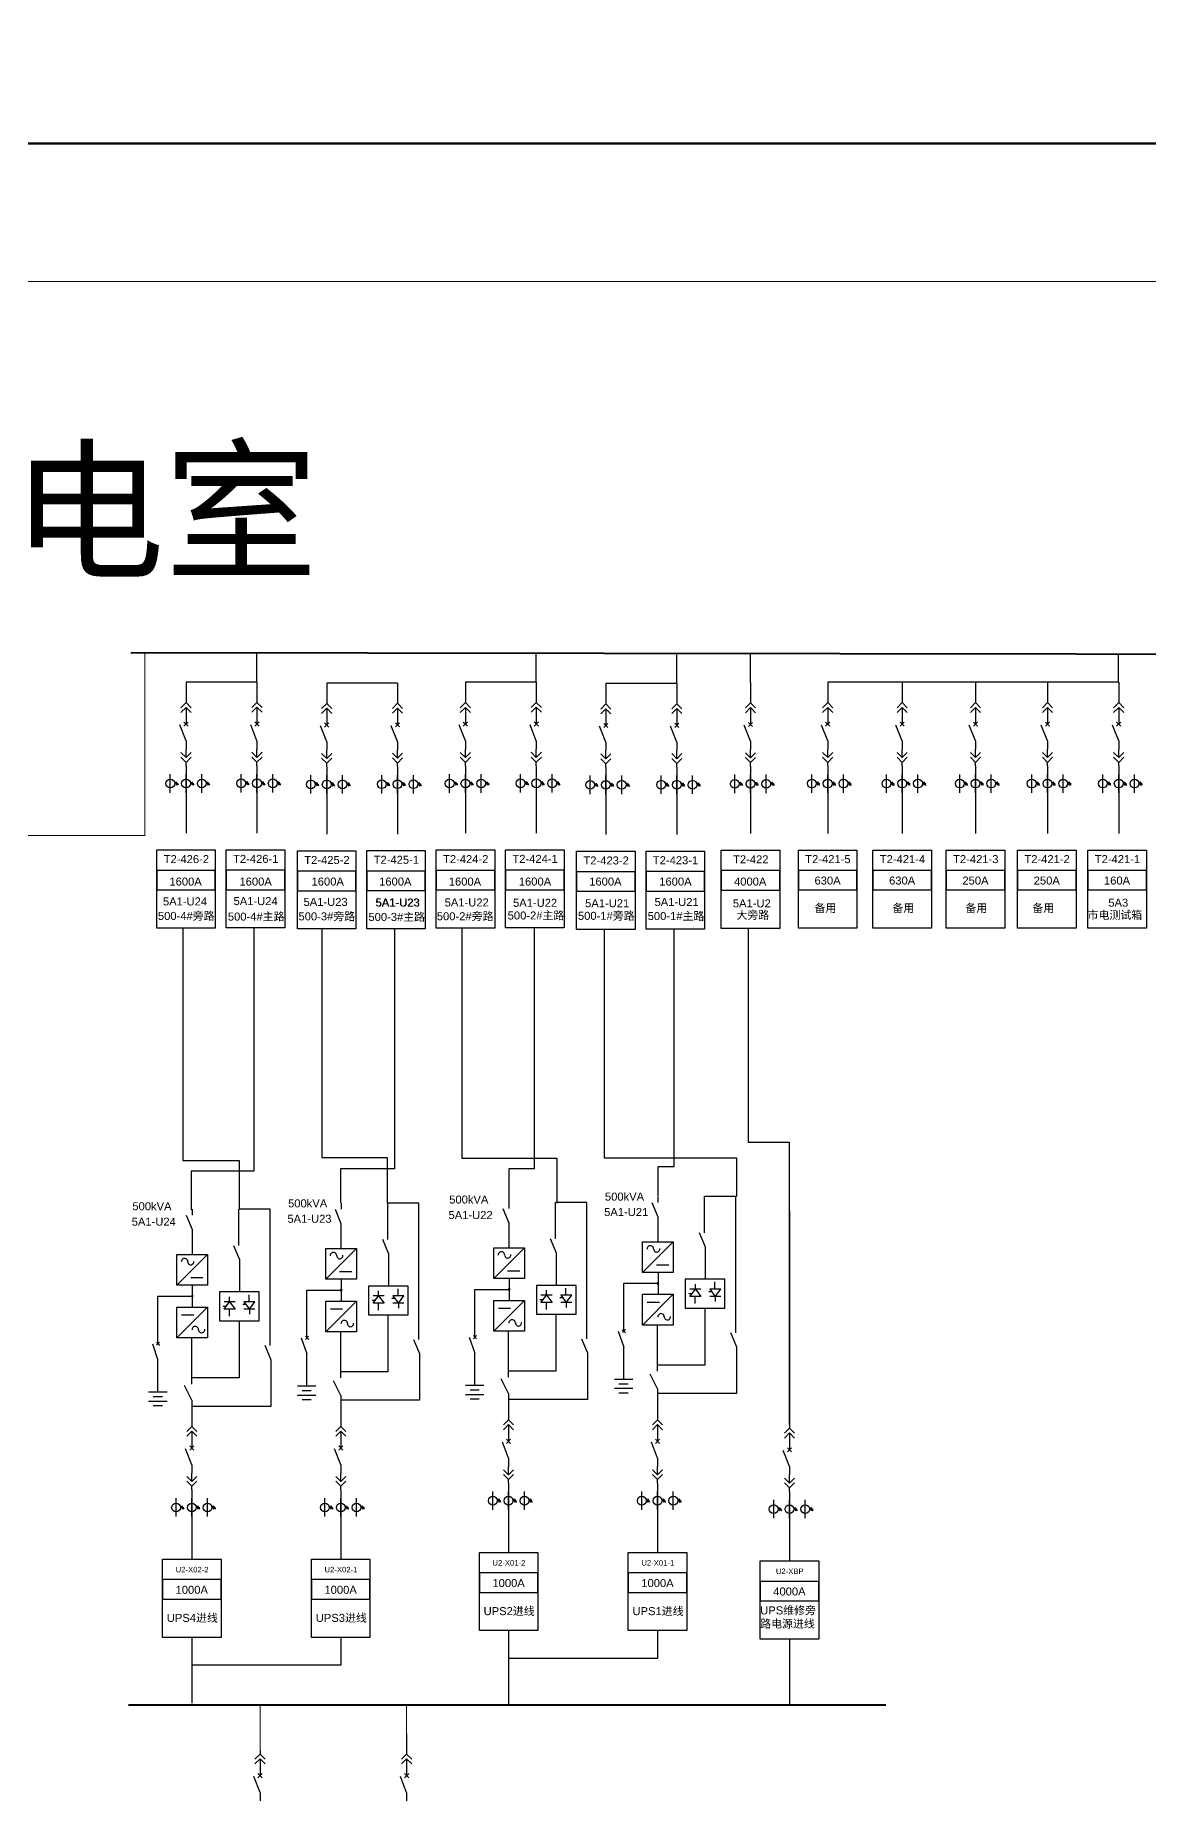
# Model space of a CAD drawing. Header units: millimetres. Extents: x -3460 to -460, y 6070 to 9130.
# Drawn here: x -2452 to -2352.9, y 6322.4 to 6479.6 of the extents above; entities that cross this region are included whole.
import ezdxf
from ezdxf.enums import TextEntityAlignment as Align

# ---------------------------------------------------------------- set-up
doc = ezdxf.new("R2010")
doc.units = ezdxf.units.MM
doc.header["$LTSCALE"] = 1000
doc.header["$MEASUREMENT"] = 0
doc.styles.get("Standard").update_dxf_attribs({"font": 'arial.ttf'})

# ---------------------------------------------------------------- blocks, each defined once
blk = doc.blocks.new('DYDQAA05')
at = {"color": 0}
blk.add_lwpolyline([(0, 0), (0, -7)], dxfattribs=at)
blk = doc.blocks.new('DYDQAA03')
at = {"color": 0}
for points in [[(0, 0), (0, -1.5)], [(-2.12, -3.62), (0, -1.5)], [(-2.12, -5.62), (0, -3.5)], [(2.12, -3.62), (0, -1.5)], [(2.12, -5.62), (0, -3.5)], [(0, -3.5), (0, -7)]]:
    blk.add_lwpolyline(points, dxfattribs=at)
blk = doc.blocks.new('DYDQAA09')
at = {"color": 0}
blk.add_lwpolyline([(0, 0), (0, -3.5)], dxfattribs=at)
blk.add_lwpolyline([(0, 0), (0, -3.5)], dxfattribs=at)
blk.add_lwpolyline([(0, 0), (0, -3.5)], dxfattribs=at)
blk.add_lwpolyline([(0, 0), (0, -3.5)], dxfattribs=at)
blk.add_lwpolyline([(0, 0), (0, -3.5)], dxfattribs=at)
blk.add_lwpolyline([(0, 0), (0, -3.5)], dxfattribs=at)
blk.add_lwpolyline([(0, 0), (0, -3.5)], dxfattribs=at)
blk.add_lwpolyline([(0, 0), (0, -3.5)], dxfattribs=at)
blk.add_lwpolyline([(0, 0), (0, -3.5)], dxfattribs=at)
blk = doc.blocks.new('DYDQ0201')
at = {"color": 0}
for points in [[(0.86, -0.86), (-0.86, 0.86)], [(-0.86, -0.86), (0.86, 0.86)], [(0, -7), (-2.61, -0.37)]]:
    blk.add_lwpolyline(points, dxfattribs=at)
blk = doc.blocks.new('DYDQAA04')
at = {"color": 0}
for points in [[(0, -3.5), (0, 0)], [(-2.12, -1.38), (0, -3.5)], [(-2.12, -3.38), (0, -5.5)], [(2.12, -1.38), (0, -3.5)], [(2.12, -3.38), (0, -5.5)], [(0, -7), (0, -5.5)]]:
    blk.add_lwpolyline(points, dxfattribs=at)
blk = doc.blocks.new('A$C03DD39B5')
for p, q in [((417, 475), (283, 392)), ((417, 422), (283, 339)), ((350, 333), (350, 467))]:
    blk.add_line(p, q)
blk.add_lwpolyline([(700, 167), (0, 167)])
blk.add_circle((350, 167), 167)

msp = doc.modelspace()

# ---------------------------------------------------------------- linework, layer by layer
at = {"color": 1, "lineweight": 20}
for p, q in [((-2442.28, 6408.34, 938.73), (-2442.26, 6424.62, -20050.47)), ((-2458.83, 6408.37, 938.73), (-2442.3, 6408.37, 938.73))]:
    msp.add_line(p, q, dxfattribs=at)
for p, q in [((-2432.28, 6422.01, -570.86), (-2432.28, 6424.59, 812.42)), ((-2407.4, 6422.01, -570.86), (-2407.4, 6424.59, 812.42)), ((-2394.89, 6421.89, -570.86), (-2394.89, 6424.47, 812.42)), ((-2388.33, 6421.99, -1767.56), (-2388.33, 6424.57, -384.28)), ((-2355.54, 6422.01, -1262.45), (-2355.54, 6424.59, 120.83)), ((-2432.28, 6422.01, -1262.5), (-2438.6, 6422.01, -1262.5)), ((-2419.76, 6421.93, -1262.5), (-2426.07, 6421.93, -1262.5)), ((-2407.4, 6422.01, -1262.5), (-2413.72, 6422.01, -1262.5)), ((-2394.89, 6421.89, -1262.5), (-2401.21, 6421.89, -1262.5)), ((-2355.53, 6422.01, -1262.5), (-2381.45, 6422.01, -1262.5)), ((-2438.6, 6413.77, 938.73), (-2438.6, 6412.13, 938.73)), ((-2432.28, 6413.79, 1630.37), (-2432.28, 6412.15, 1630.37)), ((-2426.07, 6413.69, 938.73), (-2426.07, 6412.05, 938.73)), ((-2419.76, 6413.71, 1630.37), (-2419.76, 6412.07, 1630.37)), ((-2413.72, 6413.77, 938.73), (-2413.72, 6412.13, 938.73)), ((-2407.4, 6413.79, 1630.37), (-2407.4, 6412.15, 1630.37)), ((-2401.21, 6413.65, 938.73), (-2401.21, 6412.01, 938.73)), ((-2394.89, 6413.67, 1630.37), (-2394.89, 6412.03, 1630.37)), ((-2388.33, 6413.75, 433.66), (-2388.33, 6412.11, 433.66)), ((-2381.45, 6413.77, 938.73), (-2381.45, 6412.13, 938.73)), ((-2374.81, 6413.77, 938.73), (-2374.81, 6412.13, 938.73)), ((-2368.29, 6413.77, 938.73), (-2368.29, 6412.13, 938.73)), ((-2361.88, 6413.77, 938.73), (-2361.88, 6412.13, 938.73)), ((-2355.53, 6413.77, 938.73), (-2355.53, 6412.13, 938.73)), ((-2438.6, 6412.13, 938.73), (-2438.6, 6408.57, 938.73)), ((-2432.28, 6412.15, 1630.37), (-2432.28, 6408.58, 1630.37)), ((-2426.07, 6412.05, 938.73), (-2426.07, 6408.49, 938.73)), ((-2419.76, 6412.07, 1630.37), (-2419.76, 6408.5, 1630.37)), ((-2413.72, 6412.13, 938.73), (-2413.72, 6408.57, 938.73)), ((-2407.4, 6412.15, 1630.37), (-2407.4, 6408.58, 1630.37)), ((-2401.21, 6412.01, 938.73), (-2401.21, 6408.45, 938.73)), ((-2394.89, 6412.03, 1630.37), (-2394.89, 6408.46, 1630.37)), ((-2388.33, 6412.11, 433.66), (-2388.33, 6408.54, 433.66)), ((-2381.45, 6412.13, 938.73), (-2381.45, 6408.56, 938.73)), ((-2374.81, 6412.13, 938.73), (-2374.81, 6408.56, 938.73)), ((-2368.29, 6412.13, 938.73), (-2368.29, 6408.56, 938.73)), ((-2361.88, 6412.13, 938.73), (-2361.88, 6408.56, 938.73)), ((-2355.53, 6412.13, 938.73), (-2355.53, 6408.56, 938.73)), ((-2409.87, 6349.9, 1497.21), (-2409.87, 6348.26, 1497.21)), ((-2396.6, 6349.9, 1497.21), (-2396.6, 6348.26, 1497.21)), ((-2438.09, 6349.31, 1497.21), (-2438.09, 6347.67, 1497.21)), ((-2424.82, 6349.31, 1497.21), (-2424.82, 6347.67, 1497.21)), ((-2409.87, 6348.26, 3698.43), (-2409.87, 6344.51, 1370.91)), ((-2396.6, 6348.26, 3698.43), (-2396.6, 6344.51, 1339.42)), ((-2384.86, 6349.16, 1497.21), (-2384.86, 6347.52, 1497.21)), ((-2438.09, 6347.67, 3698.43), (-2438.09, 6343.92, 1370.91)), ((-2424.82, 6347.67, 3698.43), (-2424.82, 6343.92, 1339.42)), ((-2384.86, 6347.52, 3698.43), (-2384.86, 6343.77, 1338.4)), ((-2409.87, 6337.56, 1370.91), (-2409.87, 6330.98, 1370.91)), ((-2396.6, 6337.56, 1370.91), (-2396.6, 6335.09, 1370.91)), ((-2438.09, 6336.96, 1370.91), (-2438.09, 6331.11, 1370.91)), ((-2424.82, 6336.96, 1370.91), (-2424.82, 6334.49, 1370.91)), ((-2384.86, 6336.81, 1370.91), (-2384.86, 6330.96, 1370.91)), ((-2424.82, 6334.49, 1370.91), (-2438.09, 6334.49, 1370.91)), ((-2396.6, 6335.09, 1370.91), (-2409.87, 6335.09, 1370.91))]:
    msp.add_line(p, q)
at = {"color": 3}
for p, q in [((-2438.88, 6400.15, 7629.92), (-2438.88, 6379.44, 7629.92)), ((-2414.04, 6400.12, 7629.92), (-2414.04, 6379.62, 7629.92)), ((-2426.51, 6400.02, 7629.92), (-2426.51, 6379.7, 7629.92)), ((-2401.37, 6400.02, 7629.92), (-2401.37, 6379.65, 7629.92)), ((-2426.51, 6379.7, 7629.92), (-2420.7, 6379.7, 7629.92)), ((-2420.7, 6379.7, 7629.92), (-2420.7, 6375.65, 7629.92)), ((-2414.04, 6379.62, 7629.92), (-2405.58, 6379.62, 7629.92)), ((-2405.58, 6379.62, 7629.92), (-2405.58, 6375.63, 7629.92)), ((-2401.37, 6379.65, 7629.92), (-2389.57, 6379.65, 7629.92)), ((-2389.57, 6379.65, 7629.92), (-2389.57, 6376.23, 7629.92)), ((-2438.88, 6379.44, 7629.92), (-2433.87, 6379.44, 7629.92)), ((-2433.87, 6379.44, 7629.92), (-2433.87, 6375.13, 7629.92)), ((-2431.12, 6362.95, -704.02), (-2431.12, 6375.08, -704.02)), ((-2417.86, 6363.49, -704.02), (-2417.86, 6375.62, -704.02)), ((-2402.91, 6363.55, -704.02), (-2402.91, 6375.68, -704.02)), ((-2389.64, 6364.09, -704.02), (-2389.64, 6376.21, -704.02)), ((-2420.62, 6365.69, -704.02), (-2420.62, 6362.23, -704.02)), ((-2405.66, 6365.75, -704.02), (-2405.66, 6362.29, -704.02)), ((-2399.61, 6364.23, -704.02), (-2399.61, 6365.69, -704.02)), ((-2392.4, 6366.28, -704.02), (-2392.4, 6362.82, -704.02)), ((-2441.1, 6363.1, -704.02), (-2441.1, 6364.56, -704.02)), ((-2433.88, 6365.15, -704.02), (-2433.88, 6361.69, -704.02)), ((-2427.83, 6363.63, -704.02), (-2427.83, 6365.09, -704.02)), ((-2424.82, 6360.06, -704.02), (-2424.82, 6364.18, -704.02)), ((-2412.88, 6363.69, -704.02), (-2412.88, 6365.15, -704.02)), ((-2409.87, 6360.12, -704.02), (-2409.87, 6364.24, -704.02)), ((-2400.12, 6364.23, -704.02), (-2399.61, 6362.8, -704.02)), ((-2399.45, 6364.08, -704.02), (-2399.75, 6364.36, -704.02)), ((-2399.47, 6364.38, -704.02), (-2399.74, 6364.1, -704.02)), ((-2396.6, 6360.66, -704.02), (-2396.6, 6364.77, -704.02)), ((-2390.11, 6364.1, -704.02), (-2389.58, 6362.82, -704.02)), ((-2441.6, 6363.1, -704.02), (-2441.1, 6361.66, -704.02)), ((-2440.94, 6362.94, -704.02), (-2441.23, 6363.23, -704.02)), ((-2440.95, 6363.24, -704.02), (-2441.22, 6362.97, -704.02)), ((-2438.09, 6359.52, -704.02), (-2438.09, 6363.64, -704.02)), ((-2431.59, 6362.97, -704.02), (-2431.06, 6361.69, -704.02)), ((-2428.34, 6363.63, -704.02), (-2427.83, 6362.2, -704.02)), ((-2427.67, 6363.48, -704.02), (-2427.97, 6363.77, -704.02)), ((-2427.69, 6363.78, -704.02), (-2427.96, 6363.5, -704.02)), ((-2418.33, 6363.5, -704.02), (-2417.8, 6362.23, -704.02)), ((-2413.38, 6363.69, -704.02), (-2412.88, 6362.26, -704.02)), ((-2412.72, 6363.54, -704.02), (-2413.01, 6363.83, -704.02)), ((-2412.74, 6363.84, -704.02), (-2413, 6363.56, -704.02)), ((-2403.38, 6363.56, -704.02), (-2402.84, 6362.29, -704.02)), ((-2399.61, 6359.93, -704.02), (-2399.61, 6362.8, -704.02)), ((-2389.58, 6362.82, -704.02), (-2389.58, 6358.67, -704.02)), ((-2441.1, 6358.8, -704.02), (-2441.1, 6361.66, -704.02)), ((-2431.06, 6361.69, -704.02), (-2431.06, 6357.53, -704.02)), ((-2427.83, 6359.33, -704.02), (-2427.83, 6362.2, -704.02)), ((-2417.8, 6362.23, -704.02), (-2417.8, 6358.07, -704.02)), ((-2412.88, 6359.39, -704.02), (-2412.88, 6362.26, -704.02)), ((-2402.84, 6362.29, -704.02), (-2402.84, 6358.13, -704.02)), ((-2438.09, 6358.07, -704.02), (-2438.75, 6359.38, -704.02)), ((-2424.82, 6358.5, -704.02), (-2425.48, 6359.81, -704.02)), ((-2409.87, 6358.67, -704.02), (-2410.53, 6359.98, -704.02)), ((-2396.6, 6359.1, -704.02), (-2397.27, 6360.41, -704.02)), ((-2438.09, 6358.07, -704.02), (-2438.09, 6356.06, -704.02)), ((-2424.82, 6358.5, -704.02), (-2424.82, 6356.06, -704.02)), ((-2417.8, 6358.07, -704.02), (-2424.82, 6358.07, -704.02)), ((-2409.87, 6358.67, -704.02), (-2409.87, 6356.65, -704.02)), ((-2402.84, 6358.13, -704.02), (-2409.87, 6358.13, -704.02)), ((-2396.6, 6359.1, -704.02), (-2396.6, 6356.65, -704.02)), ((-2389.58, 6358.67, -704.02), (-2396.6, 6358.67, -704.02)), ((-2431.06, 6357.53, -704.02), (-2438.09, 6357.53, -704.02))]:
    msp.add_line(p, q, dxfattribs=at)
at = {"color": 6}
for p, q in [((-2432.57, 6400.16, 7629.92), (-2432.57, 6378.48, 7629.92)), ((-2420.03, 6400.12, 7629.92), (-2420.03, 6378.68, 7629.92)), ((-2407.59, 6400.18, 7629.92), (-2407.59, 6378.67, 7629.92)), ((-2395.16, 6399.97, 7629.92), (-2395.16, 6378.86, 7629.92)), ((-2432.57, 6378.48, 7629.92), (-2438.14, 6378.48, 7629.92)), ((-2438.14, 6378.48, 7629.92), (-2438.14, 6375, 7629.92)), ((-2420.03, 6378.68, 7629.92), (-2424.84, 6378.68, 7629.92)), ((-2424.84, 6378.68, 7629.92), (-2424.84, 6375.67, 7629.92)), ((-2407.59, 6378.67, 7629.92), (-2409.84, 6378.67, 7629.92)), ((-2409.84, 6378.67, 7629.92), (-2409.84, 6375.58, 7629.92)), ((-2395.16, 6378.86, 7629.92), (-2396.58, 6378.86, 7629.92)), ((-2396.58, 6378.86, 7629.92), (-2396.58, 6376.27, 7629.92))]:
    msp.add_line(p, q, dxfattribs=at)
at = {"color": 5, "lineweight": 30}
for p, q in [((-2388.54, 6400.07, 7629.92), (-2388.54, 6381.07, 7629.92)), ((-2388.54, 6381.07, 7629.92), (-2384.88, 6381.07, 7629.92)), ((-2384.88, 6381.07, 7629.92), (-2384.88, 6374.71, 7629.92))]:
    msp.add_line(p, q, dxfattribs=at)
at = {"color": 3, "lineweight": -2}
for p, q in [((-2438.03, 6374.56, -704.02), (-2438.03, 6375.08, -704.02)), ((-2431.12, 6375.08, -704.02), (-2433.91, 6375.08, -704.02)), ((-2433.91, 6371.86, -704.02), (-2433.91, 6375.08, -704.02)), ((-2431.12, 6375.08, -704.02), (-2433.91, 6375.08, -704.02)), ((-2425.33, 6375.09, -704.02), (-2424.8, 6373.81, -704.02)), ((-2424.76, 6375.09, -704.02), (-2424.76, 6375.62, -704.02)), ((-2417.86, 6375.62, -704.02), (-2420.64, 6375.62, -704.02)), ((-2420.64, 6372.4, -704.02), (-2420.64, 6375.62, -704.02)), ((-2417.86, 6375.62, -704.02), (-2420.64, 6375.62, -704.02)), ((-2410.38, 6375.15, -704.02), (-2409.84, 6373.87, -704.02)), ((-2409.81, 6375.15, -704.02), (-2409.81, 6375.68, -704.02)), ((-2402.91, 6375.68, -704.02), (-2405.69, 6375.68, -704.02)), ((-2405.69, 6372.46, -704.02), (-2405.69, 6375.68, -704.02)), ((-2402.91, 6375.68, -704.02), (-2405.69, 6375.68, -704.02)), ((-2397.11, 6375.69, -704.02), (-2396.58, 6374.41, -704.02)), ((-2396.55, 6375.69, -704.02), (-2396.55, 6376.21, -704.02)), ((-2389.64, 6376.21, -704.02), (-2392.43, 6376.21, -704.02)), ((-2392.43, 6372.99, -704.02), (-2392.43, 6376.21, -704.02)), ((-2389.64, 6376.21, -704.02), (-2392.43, 6376.21, -704.02)), ((-2438.6, 6374.55, -704.02), (-2438.06, 6373.28, -704.02)), ((-2424.8, 6373.81, -704.02), (-2424.8, 6371.63, -704.02)), ((-2409.84, 6373.87, -704.02), (-2409.84, 6371.69, -704.02)), ((-2396.58, 6374.41, -704.02), (-2396.58, 6372.23, -704.02)), ((-2438.06, 6373.28, -704.02), (-2438.06, 6371.09, -704.02)), ((-2434.38, 6371.87, -704.02), (-2433.84, 6370.6, -704.02)), ((-2421.11, 6372.41, -704.02), (-2420.58, 6371.13, -704.02)), ((-2406.16, 6372.47, -704.02), (-2405.63, 6371.19, -704.02)), ((-2395.2, 6372.19, -704.02), (-2397.93, 6369.46, -704.02)), ((-2397.93, 6372.19, -704.02), (-2395.2, 6372.19, -704.02)), ((-2397.93, 6369.46, -704.02), (-2397.93, 6372.19, -704.02)), ((-2395.2, 6372.19, -704.02), (-2395.2, 6369.46, -704.02)), ((-2392.9, 6373.01, -704.02), (-2392.36, 6371.73, -704.02)), ((-2436.68, 6371.06, -704.02), (-2439.41, 6368.32, -704.02)), ((-2439.41, 6371.06, -704.02), (-2436.68, 6371.06, -704.02)), ((-2439.41, 6368.32, -704.02), (-2439.41, 6371.06, -704.02)), ((-2436.68, 6371.06, -704.02), (-2436.68, 6368.32, -704.02)), ((-2433.84, 6370.6, -704.02), (-2433.84, 6367.72, -704.02)), ((-2423.42, 6371.59, -704.02), (-2426.15, 6368.86, -704.02)), ((-2426.15, 6371.59, -704.02), (-2423.42, 6371.59, -704.02)), ((-2426.15, 6368.86, -704.02), (-2426.15, 6371.59, -704.02)), ((-2423.42, 6371.59, -704.02), (-2423.42, 6368.86, -704.02)), ((-2420.58, 6371.13, -704.02), (-2420.58, 6368.25, -704.02)), ((-2408.46, 6371.65, -704.02), (-2411.19, 6368.92, -704.02)), ((-2411.19, 6371.65, -704.02), (-2408.46, 6371.65, -704.02)), ((-2411.19, 6368.92, -704.02), (-2411.19, 6371.65, -704.02)), ((-2408.46, 6371.65, -704.02), (-2408.46, 6368.92, -704.02)), ((-2405.63, 6371.19, -704.02), (-2405.63, 6368.31, -704.02)), ((-2392.36, 6371.73, -704.02), (-2392.36, 6368.85, -704.02)), ((-2438.18, 6369, -704.02), (-2437.09, 6369, -704.02)), ((-2423.42, 6368.86, -704.02), (-2426.15, 6368.86, -704.02)), ((-2424.92, 6369.54, -704.02), (-2423.83, 6369.54, -704.02)), ((-2424.78, 6368.87, -704.02), (-2424.78, 6366.95, -704.02)), ((-2408.46, 6368.92, -704.02), (-2411.19, 6368.92, -704.02)), ((-2409.96, 6369.6, -704.02), (-2408.87, 6369.6, -704.02)), ((-2409.82, 6368.93, -704.02), (-2409.82, 6367.01, -704.02)), ((-2395.2, 6369.46, -704.02), (-2397.93, 6369.46, -704.02)), ((-2396.7, 6370.14, -704.02), (-2395.61, 6370.14, -704.02)), ((-2396.56, 6369.47, -704.02), (-2396.56, 6367.54, -704.02)), ((-2392.36, 6368.85, -704.02), (-2394.13, 6368.85, -704.02)), ((-2394.13, 6368.85, -704.02), (-2394.13, 6366.28, -704.02)), ((-2390.6, 6368.85, -704.02), (-2392.36, 6368.85, -704.02)), ((-2390.6, 6366.28, -704.02), (-2390.6, 6368.85, -704.02)), ((-2441.1, 6367.35, -704.02), (-2438.04, 6367.35, -704.02)), ((-2441.1, 6364.56, -704.02), (-2441.1, 6367.35, -704.02)), ((-2441.1, 6364.56, -704.02), (-2441.1, 6367.32, -704.02)), ((-2436.68, 6368.32, -704.02), (-2439.41, 6368.32, -704.02)), ((-2438.04, 6368.34, -704.02), (-2438.04, 6366.41, -704.02)), ((-2433.84, 6367.72, -704.02), (-2435.61, 6367.72, -704.02)), ((-2435.61, 6367.72, -704.02), (-2435.61, 6365.15, -704.02)), ((-2434.72, 6366.85, -704.02), (-2434.72, 6367.28, -704.02)), ((-2432.08, 6367.72, -704.02), (-2433.84, 6367.72, -704.02)), ((-2432.99, 6366.86, -704.02), (-2432.99, 6367.47, -704.02)), ((-2432.08, 6365.15, -704.02), (-2432.08, 6367.72, -704.02)), ((-2427.83, 6367.89, -704.02), (-2424.78, 6367.89, -704.02)), ((-2427.83, 6365.09, -704.02), (-2427.83, 6367.89, -704.02)), ((-2427.83, 6365.09, -704.02), (-2427.83, 6367.86, -704.02)), ((-2420.58, 6368.25, -704.02), (-2422.35, 6368.25, -704.02)), ((-2422.35, 6368.25, -704.02), (-2422.35, 6365.69, -704.02)), ((-2420.96, 6367.38, -704.02), (-2421.94, 6367.38, -704.02)), ((-2421.94, 6366.72, -704.02), (-2421.45, 6367.38, -704.02)), ((-2421.45, 6367.38, -704.02), (-2421.45, 6367.82, -704.02)), ((-2421.45, 6367.38, -704.02), (-2420.96, 6366.72, -704.02)), ((-2418.82, 6368.25, -704.02), (-2420.58, 6368.25, -704.02)), ((-2420, 6367.14, -704.02), (-2420.27, 6367.14, -704.02)), ((-2419.19, 6367.38, -704.02), (-2420.18, 6367.38, -704.02)), ((-2420.18, 6367.38, -704.02), (-2419.69, 6366.72, -704.02)), ((-2419.72, 6367.4, -704.02), (-2419.72, 6368.01, -704.02)), ((-2419.69, 6366.72, -704.02), (-2419.19, 6367.38, -704.02)), ((-2418.82, 6365.69, -704.02), (-2418.82, 6368.25, -704.02)), ((-2412.88, 6367.95, -704.02), (-2409.82, 6367.95, -704.02)), ((-2412.88, 6365.15, -704.02), (-2412.88, 6367.95, -704.02)), ((-2412.88, 6365.15, -704.02), (-2412.88, 6367.92, -704.02)), ((-2405.63, 6368.31, -704.02), (-2407.39, 6368.31, -704.02)), ((-2407.39, 6368.31, -704.02), (-2407.39, 6365.75, -704.02)), ((-2406, 6367.44, -704.02), (-2406.99, 6367.44, -704.02)), ((-2406.99, 6366.78, -704.02), (-2406.5, 6367.44, -704.02)), ((-2406.5, 6367.44, -704.02), (-2406.5, 6367.88, -704.02)), ((-2406.5, 6367.44, -704.02), (-2406, 6366.78, -704.02)), ((-2403.86, 6368.31, -704.02), (-2405.63, 6368.31, -704.02)), ((-2405.05, 6367.2, -704.02), (-2405.31, 6367.2, -704.02)), ((-2404.24, 6367.44, -704.02), (-2405.22, 6367.44, -704.02)), ((-2405.22, 6367.44, -704.02), (-2404.73, 6366.78, -704.02)), ((-2404.77, 6367.46, -704.02), (-2404.77, 6368.07, -704.02)), ((-2404.73, 6366.78, -704.02), (-2404.24, 6367.44, -704.02)), ((-2403.86, 6365.75, -704.02), (-2403.86, 6368.31, -704.02)), ((-2399.61, 6368.49, -704.02), (-2396.56, 6368.49, -704.02)), ((-2399.61, 6365.69, -704.02), (-2399.61, 6368.49, -704.02)), ((-2399.61, 6365.69, -704.02), (-2399.61, 6368.46, -704.02)), ((-2397.93, 6367.51, -704.02), (-2395.2, 6367.51, -704.02)), ((-2395.2, 6367.51, -704.02), (-2397.93, 6364.77, -704.02)), ((-2397.93, 6364.77, -704.02), (-2397.93, 6367.51, -704.02)), ((-2395.2, 6367.51, -704.02), (-2395.2, 6364.77, -704.02)), ((-2393.55, 6367.56, -704.02), (-2393.81, 6367.56, -704.02)), ((-2392.74, 6367.98, -704.02), (-2393.73, 6367.98, -704.02)), ((-2393.73, 6367.32, -704.02), (-2393.23, 6367.98, -704.02)), ((-2392.74, 6367.32, -704.02), (-2393.73, 6367.32, -704.02)), ((-2393.27, 6367.31, -704.02), (-2393.27, 6366.69, -704.02)), ((-2393.23, 6367.98, -704.02), (-2393.23, 6368.42, -704.02)), ((-2393.23, 6367.98, -704.02), (-2392.74, 6367.32, -704.02)), ((-2391.79, 6367.74, -704.02), (-2392.05, 6367.74, -704.02)), ((-2390.98, 6367.98, -704.02), (-2391.96, 6367.98, -704.02)), ((-2391.96, 6367.98, -704.02), (-2391.47, 6367.32, -704.02)), ((-2390.98, 6367.32, -704.02), (-2391.96, 6367.32, -704.02)), ((-2391.51, 6367.99, -704.02), (-2391.51, 6368.61, -704.02)), ((-2391.47, 6367.32, -704.02), (-2390.98, 6367.98, -704.02)), ((-2391.47, 6367.32, -704.02), (-2391.47, 6366.88, -704.02)), ((-2439.41, 6366.37, -704.02), (-2436.68, 6366.37, -704.02)), ((-2436.68, 6366.37, -704.02), (-2439.41, 6363.64, -704.02)), ((-2439.41, 6363.64, -704.02), (-2439.41, 6366.37, -704.02)), ((-2439, 6365.69, -704.02), (-2437.91, 6365.69, -704.02)), ((-2436.68, 6366.37, -704.02), (-2436.68, 6363.64, -704.02)), ((-2435.03, 6366.43, -704.02), (-2435.29, 6366.43, -704.02)), ((-2434.22, 6366.84, -704.02), (-2435.21, 6366.84, -704.02)), ((-2435.21, 6366.19, -704.02), (-2434.72, 6366.84, -704.02)), ((-2434.22, 6366.19, -704.02), (-2435.21, 6366.19, -704.02)), ((-2434.75, 6366.17, -704.02), (-2434.75, 6365.56, -704.02)), ((-2434.72, 6366.84, -704.02), (-2434.22, 6366.19, -704.02)), ((-2433.27, 6366.6, -704.02), (-2433.53, 6366.6, -704.02)), ((-2432.46, 6366.84, -704.02), (-2433.44, 6366.84, -704.02)), ((-2433.44, 6366.84, -704.02), (-2432.95, 6366.19, -704.02)), ((-2432.46, 6366.19, -704.02), (-2433.44, 6366.19, -704.02)), ((-2432.95, 6366.19, -704.02), (-2432.46, 6366.84, -704.02)), ((-2432.95, 6366.18, -704.02), (-2432.95, 6365.75, -704.02)), ((-2426.15, 6366.91, -704.02), (-2423.42, 6366.91, -704.02)), ((-2423.42, 6366.91, -704.02), (-2426.15, 6364.18, -704.02)), ((-2426.15, 6364.18, -704.02), (-2426.15, 6366.91, -704.02)), ((-2425.74, 6366.23, -704.02), (-2424.65, 6366.23, -704.02)), ((-2423.42, 6366.91, -704.02), (-2423.42, 6364.18, -704.02)), ((-2422.35, 6365.69, -704.02), (-2420.58, 6365.69, -704.02)), ((-2421.77, 6366.97, -704.02), (-2422.03, 6366.97, -704.02)), ((-2420.96, 6366.72, -704.02), (-2421.94, 6366.72, -704.02)), ((-2421.49, 6366.71, -704.02), (-2421.49, 6366.09, -704.02)), ((-2420.58, 6365.69, -704.02), (-2418.82, 6365.69, -704.02)), ((-2419.19, 6366.72, -704.02), (-2420.18, 6366.72, -704.02)), ((-2419.69, 6366.72, -704.02), (-2419.69, 6366.28, -704.02)), ((-2411.19, 6366.97, -704.02), (-2408.46, 6366.97, -704.02)), ((-2408.46, 6366.97, -704.02), (-2411.19, 6364.24, -704.02)), ((-2411.19, 6364.24, -704.02), (-2411.19, 6366.97, -704.02)), ((-2410.78, 6366.29, -704.02), (-2409.69, 6366.29, -704.02)), ((-2408.46, 6366.97, -704.02), (-2408.46, 6364.24, -704.02)), ((-2407.39, 6365.75, -704.02), (-2405.63, 6365.75, -704.02)), ((-2406.81, 6367.03, -704.02), (-2407.08, 6367.03, -704.02)), ((-2406, 6366.78, -704.02), (-2406.99, 6366.78, -704.02)), ((-2406.53, 6366.77, -704.02), (-2406.53, 6366.15, -704.02)), ((-2405.63, 6365.75, -704.02), (-2403.86, 6365.75, -704.02)), ((-2404.24, 6366.78, -704.02), (-2405.22, 6366.78, -704.02)), ((-2404.73, 6366.78, -704.02), (-2404.73, 6366.34, -704.02)), ((-2397.52, 6366.82, -704.02), (-2396.43, 6366.82, -704.02)), ((-2394.13, 6366.28, -704.02), (-2392.36, 6366.28, -704.02)), ((-2392.36, 6366.28, -704.02), (-2390.6, 6366.28, -704.02)), ((-2435.61, 6365.15, -704.02), (-2433.84, 6365.15, -704.02)), ((-2433.84, 6365.15, -704.02), (-2432.08, 6365.15, -704.02)), ((-2423.42, 6364.18, -704.02), (-2426.15, 6364.18, -704.02)), ((-2408.46, 6364.24, -704.02), (-2411.19, 6364.24, -704.02)), ((-2395.2, 6364.77, -704.02), (-2397.93, 6364.77, -704.02)), ((-2436.68, 6363.64, -704.02), (-2439.41, 6363.64, -704.02))]:
    msp.add_line(p, q, dxfattribs=at)
at = {"color": 5, "lineweight": 35}
msp.add_line((-2384.86, 6374.93, -704.02), (-2384.86, 6355.91, -704.02), dxfattribs=at)
at = {"color": 1, "lineweight": 40}
msp.add_line((-2443.71, 6330.96, 961.94), (-2376.26, 6330.96, 961.94), dxfattribs=at)
at = {"color": 0, "lineweight": 20}
for p, q in [((-2432.01, 6326.89, -421.35), (-2432.01, 6330.96, 961.94)), ((-2418.95, 6328.38, -421.35), (-2418.95, 6330.96, 961.94))]:
    msp.add_line(p, q, dxfattribs=at)
at = {"lineweight": 80, "ltscale": 0.001071}
for points in [[(-3460, 6920), (-460, 6920), (-460, 6470), (-3460, 6470)], [(-3460, 6470), (-460, 6470), (-460, 6070), (-3460, 6070)]]:
    msp.add_lwpolyline(points, close=True, dxfattribs=at)
at = {"color": 1, "lineweight": 13, "ltscale": 0.001071}
msp.add_lwpolyline([(-2620, 6457.69), (-2303.62, 6457.69), (-2303.62, 6168.78), (-2620, 6168.78)], close=True, dxfattribs=at)
at = {"color": 1, "lineweight": 40, "ltscale": 100, "elevation": -20050.47}
msp.add_lwpolyline([(-2338.28, 6424.5), (-2443.49, 6424.63), (-2443.49, 6424.63)], dxfattribs=at)
for points, elevation in [([(-2441.2, 6407.08), (-2436, 6407.08), (-2436, 6400.13), (-2441.2, 6400.13)], 120.78), ([(-2435.02, 6407.1), (-2429.81, 6407.1), (-2429.81, 6400.14), (-2435.02, 6400.14)], 812.42), ([(-2428.68, 6407), (-2423.47, 6407), (-2423.47, 6400.05), (-2428.68, 6400.05)], 120.78), ([(-2422.5, 6407.02), (-2417.29, 6407.02), (-2417.29, 6400.06), (-2422.5, 6400.06)], 812.42), ([(-2416.32, 6407.08), (-2411.11, 6407.08), (-2411.11, 6400.13), (-2416.32, 6400.13)], 120.78), ([(-2410.14, 6407.1), (-2404.93, 6407.1), (-2404.93, 6400.14), (-2410.14, 6400.14)], 812.42), ([(-2403.81, 6406.96), (-2398.6, 6406.96), (-2398.6, 6400.01), (-2403.81, 6400.01)], 120.78), ([(-2397.63, 6406.98), (-2392.42, 6406.98), (-2392.42, 6400.02), (-2397.63, 6400.02)], 812.42), ([(-2390.93, 6407.06), (-2385.72, 6407.06), (-2385.72, 6400.1), (-2390.93, 6400.1)], -384.28), ([(-2384.06, 6407.07), (-2378.85, 6407.07), (-2378.85, 6400.12), (-2384.06, 6400.12)], 120.78), ([(-2377.42, 6407.07), (-2372.21, 6407.07), (-2372.21, 6400.12), (-2377.42, 6400.12)], 120.78), ([(-2370.89, 6407.07), (-2365.68, 6407.07), (-2365.68, 6400.12), (-2370.89, 6400.12)], 120.78), ([(-2364.54, 6407.07), (-2359.33, 6407.07), (-2359.33, 6400.12), (-2364.54, 6400.12)], 120.78), ([(-2358.27, 6407.07), (-2353.06, 6407.07), (-2353.06, 6400.12), (-2358.27, 6400.12)], 120.78), ([(-2441.2, 6403.53), (-2436, 6403.53), (-2436, 6405.26), (-2441.2, 6405.26)], 120.78), ([(-2435.02, 6403.54), (-2429.81, 6403.54), (-2429.81, 6405.28), (-2435.02, 6405.28)], 812.42), ([(-2428.68, 6403.45), (-2423.47, 6403.45), (-2423.47, 6405.18), (-2428.68, 6405.18)], 120.78), ([(-2422.5, 6403.46), (-2417.29, 6403.46), (-2417.29, 6405.2), (-2422.5, 6405.2)], 812.42), ([(-2416.32, 6403.53), (-2411.11, 6403.53), (-2411.11, 6405.26), (-2416.32, 6405.26)], 120.78), ([(-2410.14, 6403.54), (-2404.93, 6403.54), (-2404.93, 6405.28), (-2410.14, 6405.28)], 812.42), ([(-2403.81, 6403.41), (-2398.6, 6403.41), (-2398.6, 6405.14), (-2403.81, 6405.14)], 120.78), ([(-2397.63, 6403.42), (-2392.42, 6403.42), (-2392.42, 6405.16), (-2397.63, 6405.16)], 812.42), ([(-2390.93, 6403.5), (-2385.72, 6403.5), (-2385.72, 6405.24), (-2390.93, 6405.24)], -384.28), ([(-2384.06, 6403.52), (-2378.85, 6403.52), (-2378.85, 6405.26), (-2384.06, 6405.26)], 120.78), ([(-2377.42, 6403.52), (-2372.21, 6403.52), (-2372.21, 6405.26), (-2377.42, 6405.26)], 120.78), ([(-2370.89, 6403.52), (-2365.68, 6403.52), (-2365.68, 6405.26), (-2370.89, 6405.26)], 120.78), ([(-2364.54, 6403.52), (-2359.33, 6403.52), (-2359.33, 6405.26), (-2364.54, 6405.26)], 120.78), ([(-2358.27, 6403.52), (-2353.06, 6403.52), (-2353.06, 6405.26), (-2358.27, 6405.26)], 120.78), ([(-2440.69, 6343.92), (-2435.48, 6343.92), (-2435.48, 6336.96), (-2440.69, 6336.96)], 1370.91), ([(-2427.43, 6343.92), (-2422.22, 6343.92), (-2422.22, 6336.96), (-2427.43, 6336.96)], 1339.42), ([(-2412.47, 6344.51), (-2407.26, 6344.51), (-2407.26, 6337.56), (-2412.47, 6337.56)], 1370.91), ([(-2399.21, 6344.51), (-2394, 6344.51), (-2394, 6337.56), (-2399.21, 6337.56)], 1339.42), ([(-2387.46, 6343.77), (-2382.25, 6343.77), (-2382.25, 6336.81), (-2387.46, 6336.81)], 1338.4), ([(-2440.69, 6340.36), (-2435.48, 6340.36), (-2435.48, 6342.1), (-2440.69, 6342.1)], 1370.91), ([(-2427.43, 6340.36), (-2422.22, 6340.36), (-2422.22, 6342.1), (-2427.43, 6342.1)], 1339.42), ([(-2412.47, 6340.96), (-2407.26, 6340.96), (-2407.26, 6342.7), (-2412.47, 6342.7)], 1370.91), ([(-2399.21, 6340.96), (-2394, 6340.96), (-2394, 6342.7), (-2399.21, 6342.7)], 1339.42), ([(-2387.46, 6340.22), (-2382.25, 6340.22), (-2382.25, 6341.95), (-2387.46, 6341.95)], 1338.4)]:
    msp.add_lwpolyline(points, close=True, dxfattribs=dict(elevation=elevation))
at = {"color": 3, "elevation": -704.02}
for points in [[(-2392.4, 6362.82), (-2392.4, 6361.21), (-2396.6, 6361.21)], [(-2433.88, 6361.69), (-2433.88, 6360.07), (-2438.09, 6360.07)], [(-2420.62, 6362.23), (-2420.62, 6360.61), (-2424.82, 6360.61)], [(-2405.66, 6362.29), (-2405.66, 6360.67), (-2409.87, 6360.67)], [(-2427.03, 6359.33), (-2428.67, 6359.33)], [(-2412.07, 6359.39), (-2413.71, 6359.39)], [(-2398.81, 6359.93), (-2400.45, 6359.93)], [(-2399.22, 6359.52), (-2400.04, 6359.52)], [(-2440.29, 6358.8), (-2441.93, 6358.8)], [(-2440.29, 6357.98), (-2441.93, 6357.98)], [(-2440.7, 6358.39), (-2441.52, 6358.39)], [(-2427.03, 6358.51), (-2428.67, 6358.51)], [(-2427.44, 6358.92), (-2428.26, 6358.92)], [(-2427.44, 6358.1), (-2428.26, 6358.1)], [(-2412.07, 6358.57), (-2413.71, 6358.57)], [(-2412.48, 6358.98), (-2413.3, 6358.98)], [(-2412.48, 6358.16), (-2413.3, 6358.16)], [(-2398.81, 6359.11), (-2400.45, 6359.11)], [(-2399.22, 6358.7), (-2400.04, 6358.7)], [(-2440.7, 6357.57), (-2441.52, 6357.57)]]:
    msp.add_lwpolyline(points, dxfattribs=at)
at = {"color": 3, "lineweight": -2}
for centre, radius, start, end in [((-2397.25, 6371.55, -704.02), 0.29, 0, 183.1262), ((-2438.73, 6370.41, -704.02), 0.29, 0, 183.1262), ((-2438.17, 6370.41, -704.02), 0.276, 180, 7.6852), ((-2425.47, 6370.95, -704.02), 0.29, 0, 183.1262), ((-2424.9, 6370.95, -704.02), 0.276, 180, 7.6852), ((-2410.51, 6371.01, -704.02), 0.29, 0, 183.1262), ((-2409.95, 6371.01, -704.02), 0.276, 180, 7.6852), ((-2396.68, 6371.55, -704.02), 0.276, 180, 7.6852), ((-2438.04, 6367.34, -704.02), 0.0769, 0, 180), ((-2438.04, 6367.34, -704.02), 0.0769, 180, 0), ((-2424.78, 6367.88, -704.02), 0.0769, 0, 180), ((-2424.78, 6367.88, -704.02), 0.0769, 180, 0), ((-2409.82, 6367.94, -704.02), 0.0769, 0, 180), ((-2409.82, 6367.94, -704.02), 0.0769, 180, 0), ((-2396.56, 6368.48, -704.02), 0.0769, 0, 180), ((-2396.56, 6368.48, -704.02), 0.0769, 180, 0), ((-2396.29, 6365.5, -704.02), 0.29, 0, 183.1262), ((-2395.73, 6365.5, -704.02), 0.276, 180, 7.6852), ((-2437.77, 6364.36, -704.02), 0.29, 0, 183.1262), ((-2437.21, 6364.36, -704.02), 0.276, 180, 7.6852), ((-2424.51, 6364.9, -704.02), 0.29, 0, 183.1262), ((-2423.95, 6364.9, -704.02), 0.276, 180, 7.6852), ((-2409.56, 6364.96, -704.02), 0.29, 0, 183.1262), ((-2408.99, 6364.96, -704.02), 0.276, 180, 7.6852)]:
    msp.add_arc(centre, radius, start, end, dxfattribs=at)

# ---------------------------------------------------------------- block references
at = {"xscale": 0.2128962921302706, "yscale": 0.2128962921302706, "zscale": 0.2128962921302706}
for name, p in [('DYDQAA03', (-2438.6, 6420.52, -1262.5)), ('DYDQAA05', (-2438.6, 6422.01, -1262.5)), ('DYDQAA03', (-2432.28, 6420.54, -570.86)), ('DYDQAA05', (-2432.28, 6422.01, -570.86)), ('DYDQAA05', (-2426.07, 6421.93, -1262.5)), ('DYDQAA05', (-2419.76, 6421.93, -570.86)), ('DYDQAA03', (-2413.72, 6420.52, -1262.5)), ('DYDQAA05', (-2413.72, 6422.01, -1262.5)), ('DYDQAA03', (-2407.4, 6420.54, -570.86)), ('DYDQAA05', (-2407.4, 6422.01, -570.86)), ('DYDQAA05', (-2401.21, 6421.89, -1262.5)), ('DYDQAA05', (-2394.89, 6421.89, -570.86)), ('DYDQAA03', (-2388.33, 6420.5, -1767.56)), ('DYDQAA05', (-2388.33, 6421.99, -1767.56)), ('DYDQAA03', (-2381.45, 6420.52, -1262.5)), ('DYDQAA05', (-2381.45, 6422.01, -1262.5)), ('DYDQAA03', (-2374.81, 6420.52, -1262.5)), ('DYDQAA05', (-2374.81, 6422.01, -1262.5)), ('DYDQAA03', (-2368.29, 6420.52, -1262.5)), ('DYDQAA05', (-2368.29, 6422.01, -1262.5)), ('DYDQAA03', (-2361.88, 6420.52, -1262.5)), ('DYDQAA05', (-2361.88, 6422.01, -1262.5)), ('DYDQAA03', (-2355.53, 6420.52, -1262.5)), ('DYDQAA05', (-2355.53, 6422.01, -1262.5)), ('DYDQAA09', (-2438.6, 6419.03, -1262.5)), ('DYDQAA09', (-2432.28, 6419.05, -570.86)), ('DYDQAA03', (-2426.07, 6420.44, -1262.5)), ('DYDQAA09', (-2426.07, 6418.95, -1262.5)), ('DYDQAA03', (-2419.76, 6420.46, -570.86)), ('DYDQAA09', (-2419.76, 6418.97, -570.86)), ('DYDQAA09', (-2413.72, 6419.03, -1262.5)), ('DYDQAA09', (-2407.4, 6419.05, -570.86)), ('DYDQAA03', (-2401.21, 6420.4, -1262.5)), ('DYDQAA03', (-2394.89, 6420.42, -570.86)), ('DYDQAA09', (-2394.89, 6418.93, -570.86)), ('DYDQAA09', (-2388.33, 6419.01, -1767.56)), ('DYDQAA09', (-2381.45, 6419.03, -1262.5)), ('DYDQAA09', (-2374.81, 6419.03, -1262.5)), ('DYDQAA09', (-2368.29, 6419.03, -1262.5)), ('DYDQAA09', (-2361.88, 6419.03, -1262.5)), ('DYDQAA09', (-2355.53, 6419.03, -1262.5)), ('DYDQ0201', (-2438.6, 6418.29, -1262.5)), ('DYDQ0201', (-2432.28, 6418.3, -570.86)), ('DYDQ0201', (-2426.07, 6418.21, -1262.5)), ('DYDQ0201', (-2419.76, 6418.22, -570.86)), ('DYDQ0201', (-2413.72, 6418.29, -1262.5)), ('DYDQ0201', (-2407.4, 6418.3, -570.86)), ('DYDQ0201', (-2401.21, 6418.17, -1262.5)), ('DYDQAA09', (-2401.21, 6418.91, -1262.5)), ('DYDQ0201', (-2394.89, 6418.18, -570.86)), ('DYDQ0201', (-2388.33, 6418.26, -1767.56)), ('DYDQ0201', (-2381.45, 6418.28, -1262.5)), ('DYDQ0201', (-2374.81, 6418.28, -1262.5)), ('DYDQ0201', (-2368.29, 6418.28, -1262.5)), ('DYDQ0201', (-2361.88, 6418.28, -1262.5)), ('DYDQ0201', (-2355.53, 6418.28, -1262.5)), ('DYDQAA04', (-2438.6, 6416.05, -1262.5)), ('DYDQAA09', (-2438.6, 6416.8, -1262.5)), ('DYDQAA04', (-2432.28, 6416.07, -570.86)), ('DYDQAA09', (-2432.28, 6416.81, -570.86)), ('DYDQAA04', (-2426.07, 6415.97, -1262.5)), ('DYDQAA09', (-2426.07, 6416.72, -1262.5)), ('DYDQAA04', (-2419.76, 6415.99, -570.86)), ('DYDQAA09', (-2419.76, 6416.73, -570.86)), ('DYDQAA04', (-2413.72, 6416.05, -1262.5)), ('DYDQAA09', (-2413.72, 6416.8, -1262.5)), ('DYDQAA04', (-2407.4, 6416.07, -570.86)), ('DYDQAA09', (-2407.4, 6416.81, -570.86)), ('DYDQAA04', (-2401.21, 6415.93, -1262.5)), ('DYDQAA09', (-2401.21, 6416.68, -1262.5)), ('DYDQAA04', (-2394.89, 6415.95, -570.86)), ('DYDQAA09', (-2394.89, 6416.69, -570.86)), ('DYDQAA04', (-2388.33, 6416.03, -1767.56)), ('DYDQAA09', (-2388.33, 6416.77, -1767.56)), ('DYDQAA04', (-2381.45, 6416.05, -1262.5)), ('DYDQAA09', (-2381.45, 6416.79, -1262.5)), ('DYDQAA04', (-2374.81, 6416.05, -1262.5)), ('DYDQAA09', (-2374.81, 6416.79, -1262.5)), ('DYDQAA04', (-2368.29, 6416.05, -1262.5)), ('DYDQAA09', (-2368.29, 6416.79, -1262.5)), ('DYDQAA04', (-2361.88, 6416.05, -1262.5)), ('DYDQAA09', (-2361.88, 6416.79, -1262.5)), ('DYDQAA04', (-2355.53, 6416.05, -1262.5)), ('DYDQAA09', (-2355.53, 6416.79, -1262.5)), ('DYDQAA09', (-2438.6, 6414.56, -1262.5)), ('DYDQAA09', (-2432.28, 6414.58, -570.86)), ('DYDQAA09', (-2426.07, 6414.48, -1262.5)), ('DYDQAA09', (-2419.76, 6414.5, -570.86)), ('DYDQAA09', (-2413.72, 6414.56, -1262.5)), ('DYDQAA09', (-2407.4, 6414.58, -570.86)), ('DYDQAA09', (-2401.21, 6414.44, -1262.5)), ('DYDQAA09', (-2394.89, 6414.46, -570.86)), ('DYDQAA09', (-2388.33, 6414.54, -1767.56)), ('DYDQAA09', (-2381.45, 6414.56, -1262.5)), ('DYDQAA09', (-2374.81, 6414.56, -1262.5)), ('DYDQAA09', (-2368.29, 6414.56, -1262.5)), ('DYDQAA09', (-2361.88, 6414.56, -1262.5)), ('DYDQAA09', (-2355.53, 6414.56, -1262.5)), ('DYDQAA03', (-2438.09, 6356.06, -704.02)), ('DYDQAA03', (-2424.82, 6356.06, -704.02)), ('DYDQAA03', (-2409.87, 6356.65, -704.02)), ('DYDQAA03', (-2396.6, 6356.65, -704.02)), ('DYDQAA09', (-2438.09, 6354.57, -704.02)), ('DYDQAA09', (-2424.82, 6354.57, -704.02)), ('DYDQ0201', (-2409.87, 6354.42, -704.02)), ('DYDQAA09', (-2409.87, 6355.16, -704.02)), ('DYDQ0201', (-2396.6, 6354.42, -704.02)), ('DYDQAA09', (-2396.6, 6355.16, -704.02)), ('DYDQAA03', (-2384.86, 6355.91, -704.02)), ('DYDQ0201', (-2438.09, 6353.82, -704.02)), ('DYDQ0201', (-2424.82, 6353.82, -704.02)), ('DYDQAA09', (-2409.87, 6352.93, -704.02)), ('DYDQAA09', (-2396.6, 6352.93, -704.02)), ('DYDQ0201', (-2384.86, 6353.67, -704.02)), ('DYDQAA09', (-2384.86, 6354.42, -704.02)), ('DYDQAA04', (-2438.09, 6351.59, -704.02)), ('DYDQAA09', (-2438.09, 6352.33, -704.02)), ('DYDQAA04', (-2424.82, 6351.59, -704.02)), ('DYDQAA09', (-2424.82, 6352.33, -704.02)), ('DYDQAA04', (-2409.87, 6352.18, -704.02)), ('DYDQAA04', (-2396.6, 6352.18, -704.02)), ('DYDQAA04', (-2384.86, 6351.44, -704.02)), ('DYDQAA09', (-2384.86, 6352.18, -704.02)), ('DYDQAA09', (-2438.09, 6350.1, -704.02)), ('DYDQAA09', (-2424.82, 6350.1, -704.02)), ('DYDQAA09', (-2409.87, 6350.69, -704.02)), ('DYDQAA09', (-2396.6, 6350.69, -704.02)), ('DYDQAA09', (-2384.86, 6349.95, -704.02)), ('DYDQAA03', (-2432.01, 6326.89, -421.35)), ('DYDQAA03', (-2418.95, 6326.89, -421.35)), ('DYDQ0201', (-2432.01, 6324.65, -421.35)), ('DYDQAA09', (-2432.01, 6325.4, -421.35)), ('DYDQ0201', (-2418.95, 6324.65, -421.35)), ('DYDQAA09', (-2418.95, 6325.4, -421.35)), ('DYDQAA09', (-2432.01, 6323.16, -421.35)), ('DYDQAA09', (-2418.95, 6323.16, -421.35))]:
    msp.add_blockref(name, p, dxfattribs=at)
at = {"linetype": 'Continuous', "xscale": 0.00233888397733859, "yscale": 0.00233888397733859, "zscale": 0.00233888397733859, "rotation": 270}
for p in [(-2440.39, 6413.82, 938.73), (-2438.99, 6413.82, 938.73), (-2437.59, 6413.82, 938.73), (-2434.08, 6413.83, 1630.37), (-2432.67, 6413.83, 1630.37), (-2431.27, 6413.83, 1630.37), (-2427.87, 6413.74, 938.73), (-2426.46, 6413.74, 938.73), (-2425.06, 6413.74, 938.73), (-2421.55, 6413.75, 1630.37), (-2420.15, 6413.75, 1630.37), (-2418.74, 6413.75, 1630.37), (-2415.51, 6413.82, 938.73), (-2414.11, 6413.82, 938.73), (-2412.7, 6413.82, 938.73), (-2409.19, 6413.83, 1630.37), (-2407.79, 6413.83, 1630.37), (-2406.39, 6413.83, 1630.37), (-2403, 6413.7, 938.73), (-2401.6, 6413.7, 938.73), (-2400.19, 6413.7, 938.73), (-2396.68, 6413.71, 1630.37), (-2395.28, 6413.71, 1630.37), (-2393.88, 6413.71, 1630.37), (-2390.12, 6413.79, 433.66), (-2388.72, 6413.79, 433.66), (-2387.31, 6413.79, 433.66), (-2383.25, 6413.81, 938.73), (-2381.84, 6413.81, 938.73), (-2380.44, 6413.81, 938.73), (-2376.61, 6413.81, 938.73), (-2375.2, 6413.81, 938.73), (-2373.8, 6413.81, 938.73), (-2370.08, 6413.81, 938.73), (-2368.67, 6413.81, 938.73), (-2367.27, 6413.81, 938.73), (-2363.67, 6413.81, 938.73), (-2362.27, 6413.81, 938.73), (-2360.87, 6413.81, 938.73), (-2357.33, 6413.81, 938.73), (-2355.92, 6413.81, 938.73), (-2354.52, 6413.81, 938.73), (-2411.66, 6349.95, 1497.21), (-2410.26, 6349.95, 1497.21), (-2408.85, 6349.95, 1497.21), (-2398.4, 6349.95, 1497.21), (-2396.99, 6349.95, 1497.21), (-2395.59, 6349.95, 1497.21), (-2439.88, 6349.35, 1497.21), (-2438.47, 6349.35, 1497.21), (-2437.07, 6349.35, 1497.21), (-2426.62, 6349.35, 1497.21), (-2425.21, 6349.35, 1497.21), (-2423.81, 6349.35, 1497.21), (-2386.65, 6349.2, 1497.21), (-2385.25, 6349.2, 1497.21), (-2383.84, 6349.2, 1497.21)]:
    msp.add_blockref('A$C03DD39B5', p, dxfattribs=at)
at = {"color": 0, "xscale": 0.2128962921302706, "yscale": 0.2128962921302706, "zscale": 0.2128962921302706}
msp.add_blockref('DYDQAA05', (-2418.95, 6328.38, -421.35), dxfattribs=at)

# ---------------------------------------------------------------- texts
at = {"lineweight": 0}
for s, height, p in [('T2-426-2', 0.713, (-2438.57, 6405.91, -1262.5)), ('T2-426-1', 0.713, (-2432.39, 6405.93, -570.86)), ('T2-425-2', 0.713, (-2426.05, 6405.83, -1262.5)), ('T2-425-1', 0.713, (-2419.87, 6405.85, -570.86)), ('T2-424-2', 0.713, (-2413.69, 6405.91, -1262.5)), ('T2-424-1', 0.713, (-2407.51, 6405.93, -570.86)), ('T2-423-2', 0.713, (-2401.18, 6405.79, -1262.5)), ('T2-423-1', 0.713, (-2395, 6405.81, -570.86)), ('T2-422', 0.713, (-2388.3, 6405.89, -1767.56)), ('T2-421-5', 0.713, (-2381.43, 6405.91, -1262.5)), ('T2-421-4', 0.713, (-2374.79, 6405.91, -1262.5)), ('T2-421-3', 0.713, (-2368.26, 6405.91, -1262.5)), ('T2-421-2', 0.713, (-2361.91, 6405.91, -1262.5)), ('T2-421-1', 0.713, (-2355.64, 6405.91, -1262.5)), ('1600A', 0.713, (-2438.64, 6403.91, -20615.81)), ('1600A', 0.713, (-2432.4, 6403.91, -20615.81)), ('1600A', 0.713, (-2425.98, 6403.91, -20615.81)), ('1600A', 0.713, (-2419.96, 6403.91, -20615.81)), ('1600A', 0.713, (-2413.76, 6403.91, -20615.81)), ('1600A', 0.713, (-2407.52, 6403.91, -20615.81)), ('1600A', 0.713, (-2401.25, 6403.91, -20615.81)), ('1600A', 0.713, (-2395.01, 6403.91, -20615.81)), ('4000A', 0.713, (-2388.35, 6403.91, -20615.81)), ('630A', 0.713, (-2381.46, 6404, -1262.5)), ('630A', 0.713, (-2374.82, 6404, -1262.5)), ('250A', 0.713, (-2368.29, 6404, -1262.5)), ('250A', 0.713, (-2361.94, 6404, -1262.5)), ('160A', 0.713, (-2355.68, 6404, -1262.5)), ('500-4#旁路', 0.713, (-2438.58, 6400.85, 7629.92)), ('5A1-U24', 0.713, (-2438.69, 6402.14, 7629.92)), ('5A1-U24', 0.713, (-2432.4, 6402.17, 7629.92)), ('500-3#旁路', 0.713, (-2426.06, 6400.81, 7629.92)), ('5A1-U23', 0.713, (-2426.17, 6402.1, 7629.92)), ('5A1-U23', 0.713, (-2419.77, 6402.05, 7629.92)), ('5A1-U23', 0.713, (-2419.73, 6402.04, 7629.92)), ('500-2#旁路', 0.713, (-2413.74, 6400.82, 7629.92)), ('5A1-U22', 0.713, (-2413.6, 6402.05, 7629.92)), ('500-2#主路', 0.713, (-2407.43, 6400.89, 7629.92)), ('5A1-U22', 0.713, (-2407.51, 6402.02, 7629.92)), ('500-1#旁路', 0.713, (-2401.17, 6400.86, 7629.92)), ('5A1-U21', 0.713, (-2401.09, 6401.98, 7629.92)), ('500-1#主路', 0.713, (-2394.96, 6400.84, 7629.92)), ('5A1-U21', 0.713, (-2394.91, 6402.09, 7629.92)), ('5A1-U2', 0.713, (-2388.21, 6401.97, -295.05)), ('大旁路', 0.713, (-2388.11, 6400.93, -2496.27)), ('备用', 0.713, (-2381.65, 6401.55, -1262.5)), ('备用', 0.713, (-2374.71, 6401.55, -1262.5)), ('备用', 0.713, (-2368.21, 6401.55, -1262.5)), ('备用', 0.713, (-2362.24, 6401.55, -1262.5)), ('市电测试箱', 0.713, (-2355.87, 6400.93, -2375.48)), ('5A3', 0.713, (-2355.57, 6402.03, -174.26)), ('500-4#主路', 0.713, (-2432.35, 6400.79, 7629.92)), ('500-3#主路', 0.713, (-2419.83, 6400.76, 7629.92)), ('U2-X01-2', 0.49, (-2409.84, 6343.35, -12.38)), ('U2-X01-1', 0.49, (-2396.58, 6343.35, -43.86)), ('U2-X02-2', 0.49, (-2438.06, 6342.75, -12.38)), ('U2-X02-1', 0.49, (-2424.8, 6342.75, -43.86)), ('1000A', 0.713, (-2409.87, 6341.44, -12.38)), ('1000A', 0.713, (-2396.61, 6341.44, -43.86)), ('U2-XBP', 0.49, (-2384.83, 6342.6, -44.88)), ('1000A', 0.713, (-2438.09, 6340.84, -12.38)), ('1000A', 0.713, (-2424.83, 6340.84, -43.86)), ('4000A', 0.713, (-2384.86, 6340.69, -44.88)), ('UPS4进线', 0.713, (-2438.04, 6338.34, 113.92)), ('UPS3进线', 0.713, (-2424.77, 6338.34, 82.44)), ('UPS2进线', 0.713, (-2409.82, 6338.94, 113.92)), ('UPS1进线', 0.713, (-2396.56, 6338.94, 82.44))]:
    msp.add_text(s, height=height, dxfattribs=at).set_placement(p, align=Align.CENTER)
at = {"lineweight": 0, "ltscale": 100}
for s, p in [('500kVA', (-2401.29, 6376.21, -704.02)), ('500kVA', (-2443.38, 6375.35, -704.02)), ('500kVA', (-2429.51, 6375.61, -704.02)), ('5A1-U22', (-2415.22, 6374.57, -1112.99)), ('500kVA', (-2415.16, 6375.95, -704.02)), ('5A1-U21', (-2401.36, 6374.84, -1112.99)), ('5A1-U24', (-2443.44, 6373.98, -1112.99)), ('5A1-U23', (-2429.57, 6374.24, -1112.99))]:
    msp.add_text(s, height=0.713, dxfattribs=at).set_placement(p, align=Align.MIDDLE_LEFT)
at = {"color": 0, "insert": (-2492.63, 6442.28, -15892.53), "char_height": 10, "width": 0.000000001, "attachment_point": 1}
msp.add_mtext('5A1{\\fSimSun|b0|i0|c134|p2;配电室}', dxfattribs=at)
at = {"insert": (-2387.46, 6339.72, 1338.4), "char_height": 0.7128, "width": 5.2091, "attachment_point": 1}
msp.add_mtext('UPS{\\fSimSun|b0|i0|c0|p34;维修旁\\P路电源进线\\P}', dxfattribs=at)

doc.saveas('drawing.dxf')
